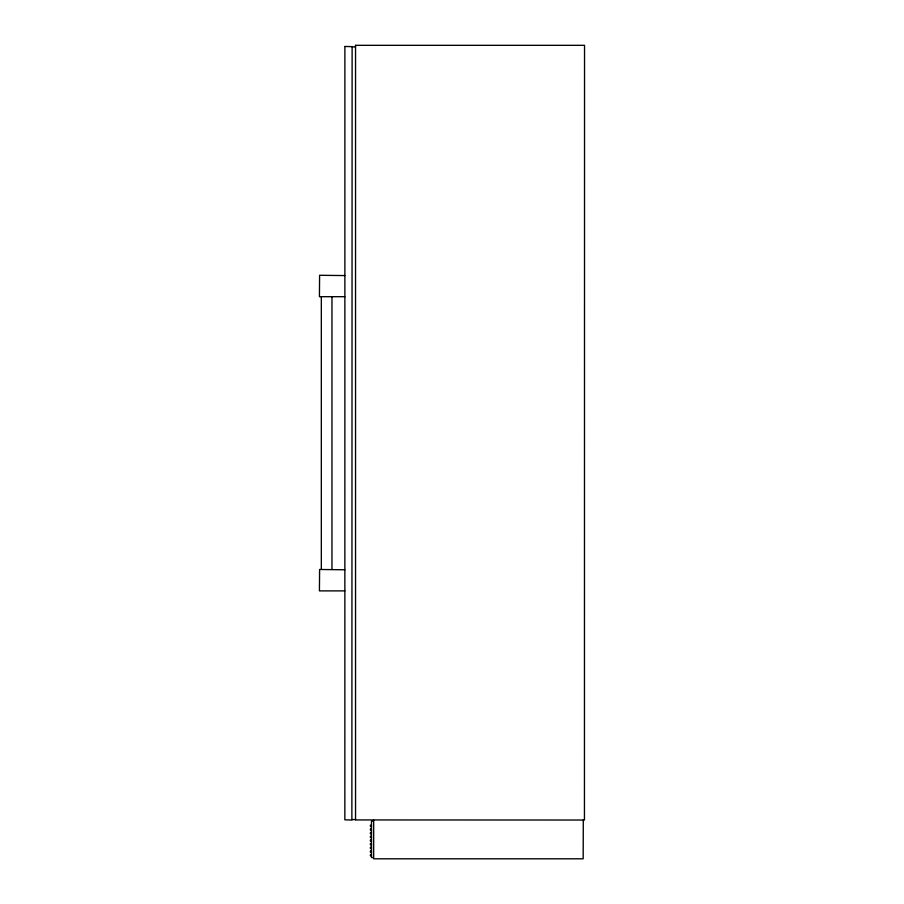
<?xml version="1.0" encoding="UTF-8"?>
<svg xmlns="http://www.w3.org/2000/svg" width="904" height="904" viewBox="0 0 904 904"><rect width="100%" height="100%" fill="white"/><g stroke="black" fill="none" stroke-linecap="round" stroke-linejoin="round"><path stroke-width="1.36" d="M352.119 46.895L355.509 46.895M355.509 819.578L352.119 819.578M371.465 826.358C370.052 827.589 369.815 824.052 371.487 825.363M371.465 830.041C370.052 831.262 369.815 827.725 371.487 829.047M371.465 833.725C370.052 834.946 369.815 831.409 371.487 832.731M371.487 837.319C369.883 838.697 369.939 835.002 371.487 836.403M371.487 841.002C369.883 842.37 369.939 838.686 371.487 840.087M371.487 844.675C369.883 846.054 369.939 842.37 371.487 843.771M371.487 848.359C369.883 849.737 369.939 846.042 371.487 847.443M371.487 852.043C369.883 853.41 369.939 849.726 371.487 851.127M371.487 855.715C369.883 857.094 369.939 853.41 371.487 854.811M373.408 857.568L371.51 857.568L371.487 821.171L373.42 821.171M344.853 296.693L319.428 296.693L319.598 275.279L344.853 275.573M344.853 590.888L319.428 590.888L319.598 569.486L344.853 569.78M321.327 297.054L321.327 569.418M373.668 820.052L373.668 858.8L583.17 858.8L583.295 820.086M331.96 569.441L331.96 297.032M344.887 46.533L344.853 819.815L351.871 820.052L352.119 46.658L344.978 46.443M355.543 45.324L355.543 819.939L584.447 820.03L584.538 45.324L355.543 45.324"/></g></svg>
